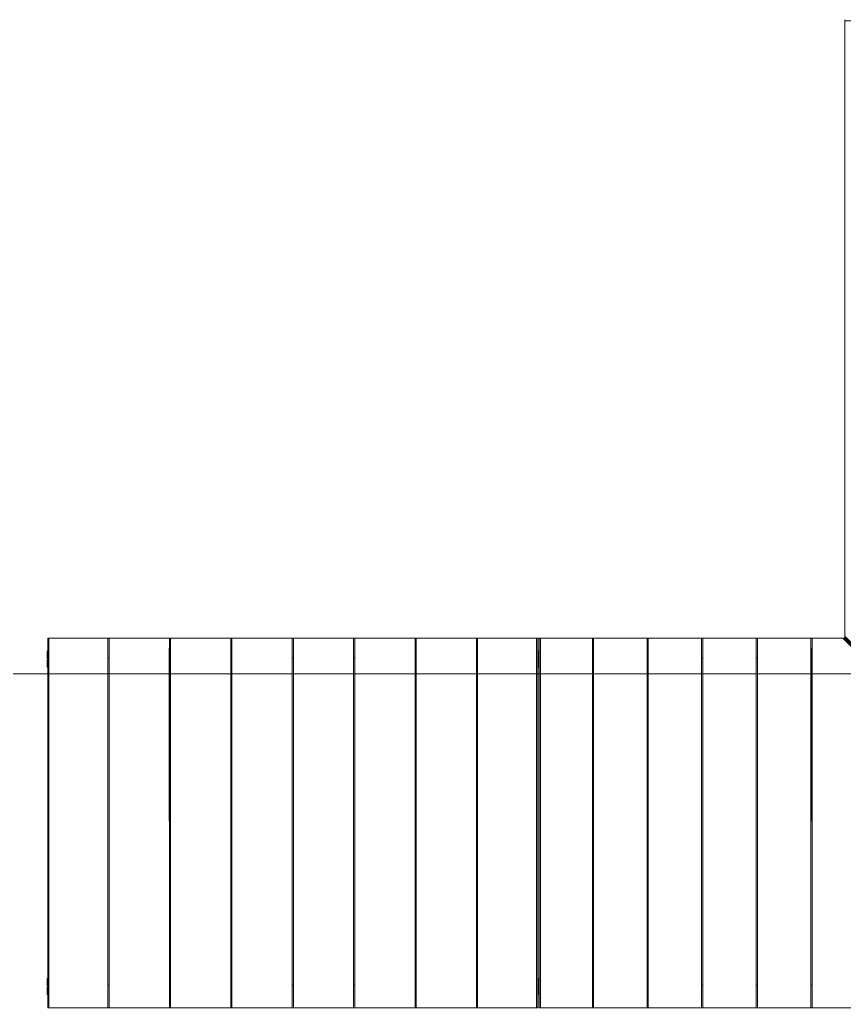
# Model space of a CAD drawing. Header units: millimetres. Extents: x 124696 to 347024, y 412631 to 564609.
# Drawn here: x 284484 to 290147, y 458553 to 465347 of the extents above; entities that cross this region are included whole.
import ezdxf

# ---------------------------------------------------------------- set-up
doc = ezdxf.new("R2010")
doc.units = ezdxf.units.MM
doc.header["$LTSCALE"] = 1500
doc.header["$MEASUREMENT"] = 0
doc.linetypes.add('二层平面图$0$轴网线_12_3_3_3 mm', pattern=[21, 12, -3, 3, -3])
doc.layers.add('0-建筑底图', color=7, linetype='Continuous')
for name, color, linetype, lineweight in [('二层平面图$0$A-COLU', 7, 'Continuous', 9), ('二层平面图$0$A-LINE', 7, 'Continuous', 9), ('二层平面图$0$A-WALL-CURT-PANEL-2', 7, 'Continuous', 9), ('二层平面图$0$A-WALL-CURT-PANEL-4', 140, 'Continuous', 9), ('二层平面图$0$ANNO-DOTE-1', 10, '二层平面图$0$轴网线_12_3_3_3 mm', 15)]:
    doc.layers.add(name, color=color, linetype=linetype, lineweight=lineweight)

# ---------------------------------------------------------------- blocks, each defined once
blk = doc.blocks.new('二层平面图$0$廊子单元_转角阴角_东南侧下沉庭院南侧 - 廊子单元_转角阴角_东南侧下沉庭院南侧-11118752-104-2F')
at = {"layer": '二层平面图$0$A-WALL-CURT-PANEL-2'}
for p, q in [((2104.5, 6644.9), (2104.5, 6637)), ((2104.5, 6637), (4645.5, 6637)), ((2104.5, 6637), (2104.5, 2408.5)), ((4645.5, 6637), (4645.5, 6645)), ((4645.5, -132.5), (4645.5, 6637)), ((5, 2395.5), (0, 2395.5)), ((13, 2395.5), (5, 2395.5)), ((5, 2395.5), (5, -145.5)), ((2091.5, 2395.5), (13, 2395.5)), ((13, 2395.5), (13, -145.5)), ((2099.5, 2395.5), (2091.5, 2395.5)), ((2091.5, 2395.5), (4632.5, -145.5)), ((2109.5, 2395.5), (2099.5, 2395.5)), ((4640.5, -145.5), (2099.5, 2395.5)), ((2104.5, 2408.5), (4645.5, -132.5)), ((2104.5, 2408.5), (2104.5, 2400.5)), ((2104.5, 2400.5), (2104.5, 2390.5)), ((4645.5, -140.5), (2104.5, 2400.5)), ((4645.5, -140.5), (4645.5, -132.5)), ((5, -145.5), (13, -145.5)), ((13, -145.5), (4632.5, -145.5)), ((4632.5, -145.5), (4640.5, -145.5))]:
    blk.add_line(p, q, dxfattribs=at)
blk = doc.blocks.new('二层平面图$0$顶板轮廓组 - 顶板轮廓组-7678519-104-2F')
at = {"layer": '二层平面图$0$A-WALL-CURT-PANEL-2'}
for p, q in [((-7790.2, 1482.7), (-7782.2, 1482.7)), ((-7782.2, 1482.7), (-5703.7, 1482.7)), ((-5703.7, 1482.7), (-5695.7, 1482.7))]:
    blk.add_line(p, q, dxfattribs=at)
blk = doc.blocks.new('二层平面图$0$钢板肋 - 钢板肋-V197-104-2F')
at = {"layer": '二层平面图$0$A-WALL-CURT-PANEL-2'}
for p, q in [((-677.7, 1854.6), (-685.7, 1853.8)), ((-685.7, 1853.8), (-671.2, 1699.3)), ((-663.2, 1700), (-677.7, 1854.6)), ((-671.2, 1699.3), (-663.2, 1700)), ((-671.2, 1699.3), (-460.9, -540.9)), ((-453, -540.1), (-663.2, 1700)), ((-453, -540.1), (-460.9, -540.9)), ((-460.9, -540.9), (-448.3, -676.1)), ((-440.3, -675.4), (-453, -540.1)), ((-440.3, -675.4), (-448.3, -676.1))]:
    blk.add_line(p, q, dxfattribs=at)
blk = doc.blocks.new('二层平面图$0$钢板肋 - 钢板肋-V193-104-2F')
at = {"layer": '二层平面图$0$A-WALL-CURT-PANEL-2'}
for p, q in [((391.8, -814), (395.6, -807)), ((391.8, -814), (510.8, -879.4)), ((514.7, -872.3), (395.6, -807)), ((510.8, -879.4), (514.7, -872.3)), ((510.8, -879.4), (2482.9, -1962.6)), ((2486.8, -1955.5), (514.7, -872.3)), ((2486.8, -1955.5), (2482.9, -1962.6)), ((2482.9, -1962.6), (2619, -2037.3)), ((2622.8, -2030.3), (2486.8, -1955.5)), ((2619, -2037.3), (2622.8, -2030.3))]:
    blk.add_line(p, q, dxfattribs=at)
blk = doc.blocks.new('二层平面图$0$钢板肋轮廓族 - 钢板肋轮廓族-V195-104-2F')
at = {"layer": '二层平面图$0$A-WALL-CURT-PANEL-2'}
for p, q in [((-1735.2, -5337.8), (-1703.9, -5489.8)), ((-1249.5, -7693.4), (-1703.9, -5489.8)), ((-1222.1, -7826.4), (-1249.5, -7693.4))]:
    blk.add_line(p, q, dxfattribs=at)
blk = doc.blocks.new('二层平面图$0$钢板肋 - 钢板肋-7742613-104-2F')
at = {"layer": '二层平面图$0$A-WALL-CURT-PANEL-2'}
for p, q in [((-1471.9, 1004), (-1478.8, 1000.2)), ((-1478.8, 1000.2), (-1348.1, 963.1)), ((-1341.2, 967.1), (-1471.9, 1004)), ((-1348.1, 963.1), (-1341.2, 967.1)), ((-1348.1, 963.1), (539.1, 427.6)), ((541.3, 435.1), (-1341.2, 967.1)), ((541.3, 435.1), (539.1, 427.6)), ((539.1, 427.6), (688.5, 385.2)), ((690.6, 392.9), (541.3, 435.1)), ((690.6, 392.9), (688.5, 385.2))]:
    blk.add_line(p, q, dxfattribs=at)
blk = doc.blocks.new('二层平面图$0$钢板肋轮廓族 - 钢板肋轮廓族-7742618-104-2F')
at = {"layer": '二层平面图$0$A-WALL-CURT-PANEL-2'}
for p, q in [((-4082.1, -4033.2), (-4120.5, -4163.5)), ((-4674.3, -6045.4), (-4120.5, -4163.5)), ((-4718.2, -6194.3), (-4674.3, -6045.4))]:
    blk.add_line(p, q, dxfattribs=at)
blk = doc.blocks.new('二层平面图$0$钢板肋轮廓族 - 钢板肋轮廓族-7742619-104-2F')
at = {"layer": '二层平面图$0$A-WALL-CURT-PANEL-2'}
for p, q in [((-4082.6, -4036), (-4120.9, -4166.3)), ((-4673.1, -6042.9), (-4120.9, -4166.3)), ((-4716.9, -6191.8), (-4673.1, -6042.9))]:
    blk.add_line(p, q, dxfattribs=at)
blk = doc.blocks.new('二层平面图$0$梁 - 梁-V318-104-2F')
at = {"layer": '二层平面图$0$A-LINE'}
for p, q in [((-7.6, 1533.4), (-7.6, 1538.4)), ((42.4, 1538.1), (-7.6, 1538.4)), ((42.4, 1533.1), (42.4, 1538.1)), ((52.4, 1533), (52.4, 1538)), ((102.4, 1537.7), (52.4, 1538)), ((102.4, 1532.7), (102.4, 1537.7)), ((89.6, -662.2), (89.6, -652.2)), ((39.3, -711.9), (39.4, -701.9))]:
    blk.add_line(p, q, dxfattribs=at)
blk = doc.blocks.new('二层平面图$0$廊子单元3375 - 廊子单元3375-V343-104-2F')
at = {"layer": '二层平面图$0$A-WALL-CURT-PANEL-2'}
for p, q in [((-145.5, 2245), (-145.5, 2237)), ((2395.5, 2245), (-145.5, 2245)), ((2395.5, 2237), (2395.5, 2245)), ((-145.5, 2237), (2395.5, 2237)), ((-145.5, 2237), (-145.5, -1112)), ((2395.5, -1112), (2395.5, 2237)), ((-145.5, -1112), (2395.5, -1112)), ((-145.5, -1112), (-145.5, -1120)), ((-145.5, -1120), (2395.5, -1120)), ((2395.5, -1120), (2395.5, -1112))]:
    blk.add_line(p, q, dxfattribs=at)
blk = doc.blocks.new('二层平面图$0$梁 - 梁-V344-104-2F')
at = {"layer": '二层平面图$0$A-COLU'}
for p, q in [((-2200.1, 2071.4), (-2250.1, 2070.7)), ((-2140.1, 2072.2), (-2190.1, 2071.5))]:
    blk.add_line(p, q, dxfattribs=at)
at = {"layer": '二层平面图$0$A-LINE'}
for p, q in [((-2250, 2065.7), (-2250.1, 2070.7)), ((-2200, 2066.4), (-2200.1, 2071.4)), ((-2190, 2066.2), (-2190.1, 2071.5)), ((-2140, 2067.2), (-2140.1, 2072.2)), ((-2204.6, -1304), (-2204.7, -1299)), ((-2204.6, -1304), (-2154.6, -1303.3)), ((-2154.6, -1303.3), (-2154.7, -1298.3)), ((-2144.6, -1303.2), (-2144.7, -1298)), ((-2144.6, -1303.2), (-2094.6, -1302.5)), ((-2094.6, -1302.5), (-2094.7, -1297.5))]:
    blk.add_line(p, q, dxfattribs=at)
blk = doc.blocks.new('二层平面图$0$顶板轮廓组 - 顶板轮廓组-V345-104-2F')
at = {"layer": '二层平面图$0$A-WALL-CURT-PANEL-2'}
for p, q in [((-8425.4, -1482.7), (-8417.4, -1482.7)), ((-8417.4, -1482.7), (-5068.4, -1482.7)), ((-5068.4, -1482.7), (-5060.4, -1482.7))]:
    blk.add_line(p, q, dxfattribs=at)
blk = doc.blocks.new('二层平面图$0$钢板肋 - 钢板肋-V346-104-2F')
at = {"layer": '二层平面图$0$A-WALL-CURT-PANEL-2'}
for p, q in [((-708.5, 1847.9), (-716.4, 1847)), ((-716.4, 1847), (-699.2, 1692.8)), ((-691.3, 1693.7), (-708.5, 1847.9)), ((-699.2, 1692.8), (-691.3, 1693.7)), ((-699.2, 1692.8), (-450.4, -543.4)), ((-442.4, -542.5), (-691.3, 1693.7)), ((-442.4, -542.5), (-450.4, -543.4)), ((-450.4, -543.4), (-435.4, -678.4)), ((-427.4, -677.5), (-442.4, -542.5)), ((-427.4, -677.5), (-435.4, -678.4))]:
    blk.add_line(p, q, dxfattribs=at)
blk = doc.blocks.new('二层平面图$0$钢板肋 - 钢板肋-V347-104-2F')
at = {"layer": '二层平面图$0$A-WALL-CURT-PANEL-2'}
for p, q in [((-708.5, 1847.9), (-716.4, 1847)), ((-716.4, 1847), (-699.2, 1692.8)), ((-691.3, 1693.7), (-708.5, 1847.9)), ((-699.2, 1692.8), (-691.3, 1693.7)), ((-699.2, 1692.8), (-450.4, -543.4)), ((-442.4, -542.5), (-691.3, 1693.7)), ((-442.4, -542.5), (-450.4, -543.4)), ((-450.4, -543.4), (-435.4, -678.4)), ((-427.4, -677.5), (-442.4, -542.5)), ((-427.4, -677.5), (-435.4, -678.4))]:
    blk.add_line(p, q, dxfattribs=at)
blk = doc.blocks.new('二层平面图$0$钢板肋 - 钢板肋-V348-104-2F')
at = {"layer": '二层平面图$0$A-WALL-CURT-PANEL-2'}
for p, q in [((-708.5, 1847.9), (-716.4, 1847)), ((-716.4, 1847), (-699.2, 1692.8)), ((-691.3, 1693.7), (-708.5, 1847.9)), ((-699.2, 1692.8), (-691.3, 1693.7)), ((-699.2, 1692.8), (-450.4, -543.4)), ((-442.4, -542.5), (-691.3, 1693.7)), ((-442.4, -542.5), (-450.4, -543.4)), ((-450.4, -543.4), (-435.4, -678.4)), ((-427.4, -677.5), (-442.4, -542.5)), ((-427.4, -677.5), (-435.4, -678.4))]:
    blk.add_line(p, q, dxfattribs=at)
blk = doc.blocks.new('二层平面图$0$钢板肋 - 钢板肋-V349-104-2F')
at = {"layer": '二层平面图$0$A-WALL-CURT-PANEL-2'}
for p, q in [((-843.8, 1807.3), (-851.7, 1805.8)), ((-851.7, 1805.8), (-822.8, 1653.3)), ((-814.9, 1654.8), (-843.8, 1807.3)), ((-822.8, 1653.3), (-814.9, 1654.8)), ((-822.8, 1653.3), (-404.2, -557.4)), ((-396.4, -555.9), (-814.9, 1654.8)), ((-396.4, -555.9), (-404.2, -557.4)), ((-404.2, -557.4), (-379, -690.9)), ((-371.1, -689.4), (-396.4, -555.9)), ((-371.1, -689.4), (-379, -690.9))]:
    blk.add_line(p, q, dxfattribs=at)
blk = doc.blocks.new('二层平面图$0$钢板肋 - 钢板肋-V350-104-2F')
at = {"layer": '二层平面图$0$A-WALL-CURT-PANEL-2'}
for p, q in [((-708.5, 1847.9), (-716.4, 1847)), ((-716.4, 1847), (-699.2, 1692.8)), ((-691.3, 1693.7), (-708.5, 1847.9)), ((-699.2, 1692.8), (-691.3, 1693.7)), ((-699.2, 1692.8), (-450.4, -543.4)), ((-442.4, -542.5), (-691.3, 1693.7)), ((-442.4, -542.5), (-450.4, -543.4)), ((-450.4, -543.4), (-435.4, -678.4)), ((-427.4, -677.5), (-442.4, -542.5)), ((-427.4, -677.5), (-435.4, -678.4))]:
    blk.add_line(p, q, dxfattribs=at)
blk = doc.blocks.new('二层平面图$0$钢板肋 - 钢板肋-V351-104-2F')
at = {"layer": '二层平面图$0$A-WALL-CURT-PANEL-2'}
for p, q in [((-708.5, 1847.9), (-716.4, 1847)), ((-716.4, 1847), (-699.2, 1692.8)), ((-691.3, 1693.7), (-708.5, 1847.9)), ((-699.2, 1692.8), (-691.3, 1693.7)), ((-699.2, 1692.8), (-450.4, -543.4)), ((-442.4, -542.5), (-691.3, 1693.7)), ((-442.4, -542.5), (-450.4, -543.4)), ((-450.4, -543.4), (-435.4, -678.4)), ((-427.4, -677.5), (-442.4, -542.5)), ((-427.4, -677.5), (-435.4, -678.4))]:
    blk.add_line(p, q, dxfattribs=at)
blk = doc.blocks.new('二层平面图$0$钢板肋 - 钢板肋-V352-104-2F')
at = {"layer": '二层平面图$0$A-WALL-CURT-PANEL-2'}
for p, q in [((-154.4, 1825), (-186.1, 1673)), ((-178.3, 1671.4), (-146.6, 1823.4)), ((-146.6, 1823.4), (-154.4, 1825)), ((-186.1, 1673), (-645.6, -529.6)), ((-637.7, -531.2), (-178.3, 1671.4)), ((-186.1, 1673), (-178.3, 1671.4)), ((-645.6, -529.6), (-673.3, -662.5)), ((-665.5, -664.2), (-637.7, -531.2)), ((-637.7, -531.2), (-645.6, -529.6)), ((-665.5, -664.2), (-673.3, -662.5))]:
    blk.add_line(p, q, dxfattribs=at)
blk = doc.blocks.new('二层平面图$0$钢板肋轮廓族 - 钢板肋轮廓族-V353-104-2F')
at = {"layer": '二层平面图$0$A-WALL-CURT-PANEL-2'}
for p, q in [((-1735.2, -5337.8), (-1703.9, -5489.8)), ((-1249.5, -7693.4), (-1703.9, -5489.8)), ((-1222.1, -7826.4), (-1249.5, -7693.4))]:
    blk.add_line(p, q, dxfattribs=at)
blk = doc.blocks.new('二层平面图$0$钢板肋轮廓族 - 钢板肋轮廓族-V354-104-2F')
at = {"layer": '二层平面图$0$A-WALL-CURT-PANEL-2'}
for p, q in [((-1735.2, -5337.8), (-1703.9, -5489.8)), ((-1249.5, -7693.4), (-1703.9, -5489.8)), ((-1222.1, -7826.4), (-1249.5, -7693.4))]:
    blk.add_line(p, q, dxfattribs=at)
blk = doc.blocks.new('二层平面图$0$钢板肋轮廓族 - 钢板肋轮廓族-V355-104-2F')
at = {"layer": '二层平面图$0$A-WALL-CURT-PANEL-2'}
for p, q in [((-1735.2, -5337.8), (-1703.9, -5489.8)), ((-1249.5, -7693.4), (-1703.9, -5489.8)), ((-1222.1, -7826.4), (-1249.5, -7693.4))]:
    blk.add_line(p, q, dxfattribs=at)
blk = doc.blocks.new('二层平面图$0$钢板肋轮廓族 - 钢板肋轮廓族-V356-104-2F')
at = {"layer": '二层平面图$0$A-WALL-CURT-PANEL-2'}
for p, q in [((-1735.2, -5337.8), (-1703.9, -5489.8)), ((-1249.5, -7693.4), (-1703.9, -5489.8)), ((-1222.1, -7826.4), (-1249.5, -7693.4))]:
    blk.add_line(p, q, dxfattribs=at)
blk = doc.blocks.new('二层平面图$0$钢板肋轮廓族 - 钢板肋轮廓族-V357-104-2F')
at = {"layer": '二层平面图$0$A-WALL-CURT-PANEL-2'}
for p, q in [((-1735.2, -5337.8), (-1703.9, -5489.8)), ((-1249.5, -7693.4), (-1703.9, -5489.8)), ((-1222.1, -7826.4), (-1249.5, -7693.4))]:
    blk.add_line(p, q, dxfattribs=at)
blk = doc.blocks.new('二层平面图$0$钢板肋轮廓族 - 钢板肋轮廓族-V358-104-2F')
at = {"layer": '二层平面图$0$A-WALL-CURT-PANEL-2'}
for p, q in [((-1735.2, -5337.8), (-1703.9, -5489.8)), ((-1249.5, -7693.4), (-1703.9, -5489.8)), ((-1222.1, -7826.4), (-1249.5, -7693.4))]:
    blk.add_line(p, q, dxfattribs=at)
blk = doc.blocks.new('二层平面图$0$钢板肋轮廓族 - 钢板肋轮廓族-V359-104-2F')
at = {"layer": '二层平面图$0$A-WALL-CURT-PANEL-2'}
for p, q in [((1735.2, -5337.8), (1703.9, -5489.8)), ((1249.5, -7693.4), (1703.9, -5489.8)), ((1222.1, -7826.4), (1249.5, -7693.4))]:
    blk.add_line(p, q, dxfattribs=at)
blk = doc.blocks.new('二层平面图')
at = {"layer": '二层平面图$0$A-COLU', "color": 8}
for p, q in [((139500, 2405.1), (139500, 2355.1)), ((139500, 2345.1), (139500, 2295.1))]:
    blk.add_line(p, q, dxfattribs=at)
at = {"layer": '二层平面图$0$A-LINE', "color": 8}
for p, q in [((139505, 2405.1), (139500, 2405.1)), ((142875, 2405.1), (142870, 2405.1)), ((142875, 2355.1), (142875, 2405.1)), ((139505, 2355.1), (139500, 2355.1)), ((139505.2, 2345.1), (139500, 2345.1)), ((142875, 2345.1), (142869.7, 2345.1)), ((142875, 2355.1), (142870, 2355.1)), ((142875, 2295.1), (142875, 2345.1)), ((139505, 2295.1), (139500, 2295.1)), ((142875, 2295.1), (142870, 2295.1))]:
    blk.add_line(p, q, dxfattribs=at)
at = {"layer": '二层平面图$0$ANNO-DOTE-1', "color": 8}
blk.add_line((-18896.2, 4500), (161528.2, 4500), dxfattribs=at)
at = {"layer": '二层平面图$0$A-COLU', "color": 8}
for name, p, rotation in [('二层平面图$0$梁 - 梁-V344-104-2F', (141600.8, 6767), 89.22771466328994), ('二层平面图$0$梁 - 梁-V318-104-2F', (144413.3, 4561.6), 90.3341881230938)]:
    blk.add_blockref(name, p, dxfattribs=dict(at, rotation=rotation))
at = {"layer": '二层平面图$0$A-WALL-CURT-PANEL-2', "color": 8}
for name, p, rotation in [('二层平面图$0$钢板肋 - 钢板肋-V352-104-2F', (139402, 3959.5), 191.7818288231389), ('二层平面图$0$钢板肋轮廓族 - 钢板肋轮廓族-V359-104-2F', (142695.2, -2672.8), 191.6505074836716), ('二层平面图$0$钢板肋轮廓族 - 钢板肋轮廓族-V359-104-2F', (142703.2, -2672.8), 191.650507478198), ('二层平面图$0$顶板轮廓组 - 顶板轮廓组-V345-104-2F', (134444.6, 3262.9), 179.999893867316), ('二层平面图$0$钢板肋轮廓族 - 钢板肋轮廓族-V358-104-2F', (137562.4, -2672.8), 168.3494933373353), ('二层平面图$0$钢板肋轮廓族 - 钢板肋轮廓族-V358-104-2F', (137570.4, -2672.8), 168.3494933428091), ('二层平面图$0$钢板肋 - 钢板肋-V351-104-2F', (139840, 4119.5), 173.6499757490659), ('二层平面图$0$钢板肋轮廓族 - 钢板肋轮廓族-V357-104-2F', (137984.3, -2672.8), 168.3494936271136), ('二层平面图$0$钢板肋轮廓族 - 钢板肋轮廓族-V357-104-2F', (137992.3, -2672.8), 168.3494936325874), ('二层平面图$0$钢板肋 - 钢板肋-V350-104-2F', (140261.9, 4119.5), 173.6499737444526), ('二层平面图$0$钢板肋轮廓族 - 钢板肋轮廓族-V356-104-2F', (138406.1, -2672.8), 168.3494939168921), ('二层平面图$0$钢板肋轮廓族 - 钢板肋轮廓族-V356-104-2F', (138414.1, -2672.8), 168.349493922366), ('二层平面图$0$钢板肋 - 钢板肋-V349-104-2F', (140690.6, 4137.3), 169.2793164608487), ('二层平面图$0$钢板肋轮廓族 - 钢板肋轮廓族-V355-104-2F', (138828, -2672.8), 168.3494942066709), ('二层平面图$0$钢板肋轮廓族 - 钢板肋轮廓族-V355-104-2F', (138836, -2672.8), 168.3494942121447), ('二层平面图$0$钢板肋 - 钢板肋-V348-104-2F', (141105.6, 4119.5), 173.6499697352233), ('二层平面图$0$钢板肋轮廓族 - 钢板肋轮廓族-V354-104-2F', (139249.9, -2672.8), 168.3494944964497), ('二层平面图$0$钢板肋轮廓族 - 钢板肋轮廓族-V354-104-2F', (139257.9, -2672.8), 168.3494945019235), ('二层平面图$0$钢板肋 - 钢板肋-V347-104-2F', (141527.5, 4119.5), 173.6499677306076), ('二层平面图$0$钢板肋轮廓族 - 钢板肋轮廓族-V353-104-2F', (139671.8, -2672.8), 168.3494947862287), ('二层平面图$0$钢板肋轮廓族 - 钢板肋轮廓族-V353-104-2F', (139679.8, -2672.8), 168.3494947917025), ('二层平面图$0$钢板肋 - 钢板肋-V346-104-2F', (141949.4, 4119.5), 173.6499657259908), ('二层平面图$0$钢板肋 - 钢板肋-V193-104-2F', (143770.8, 5480.8), 298.7779995472561), ('二层平面图$0$钢板肋轮廓族 - 钢板肋轮廓族-V195-104-2F', (140468.6, -2672.8), 168.3490176409519), ('二层平面图$0$钢板肋轮廓族 - 钢板肋轮廓族-V195-104-2F', (140476.6, -2672.8), 168.3490176409519), ('二层平面图$0$顶板轮廓组 - 顶板轮廓组-7678519-104-2F', (137184.3, 6228.4), 179.9994900319174), ('二层平面图$0$钢板肋轮廓族 - 钢板肋轮廓族-V195-104-2F', (140843.6, -2672.8), 168.3490176409503), ('二层平面图$0$钢板肋轮廓族 - 钢板肋轮廓族-V195-104-2F', (140851.6, -2672.8), 168.3490176409503), ('二层平面图$0$钢板肋 - 钢板肋-V197-104-2F', (143119.5, 4114.3), 174.6387419198839), ('二层平面图$0$钢板肋轮廓族 - 钢板肋轮廓族-V195-104-2F', (141218.6, -2672.8), 168.3490176409502), ('二层平面图$0$钢板肋轮廓族 - 钢板肋轮廓族-V195-104-2F', (141226.6, -2672.8), 168.3490176409502), ('二层平面图$0$钢板肋 - 钢板肋-V197-104-2F', (143494.5, 4114.3), 174.6387419198839), ('二层平面图$0$钢板肋轮廓族 - 钢板肋轮廓族-V195-104-2F', (141593.6, -2672.8), 168.3490176409501), ('二层平面图$0$钢板肋轮廓族 - 钢板肋轮廓族-V195-104-2F', (141601.6, -2672.8), 168.3490176409501), ('二层平面图$0$钢板肋 - 钢板肋-V197-104-2F', (143869.5, 4114.3), 174.6387419198839), ('二层平面图$0$钢板肋轮廓族 - 钢板肋轮廓族-V195-104-2F', (141968.6, -2672.8), 168.3490176409501), ('二层平面图$0$钢板肋轮廓族 - 钢板肋轮廓族-V195-104-2F', (141976.6, -2672.8), 168.3490176409501), ('二层平面图$0$钢板肋 - 钢板肋-V197-104-2F', (144244.5, 4114.3), 174.6387419198838), ('二层平面图$0$钢板肋轮廓族 - 钢板肋轮廓族-7742618-104-2F', (147902.3, 9477.4), 16.36814653175626), ('二层平面图$0$钢板肋轮廓族 - 钢板肋轮廓族-7742619-104-2F', (147902.5, 9477.4), 16.42577781529543), ('二层平面图$0$钢板肋 - 钢板肋-7742613-104-2F', (144562.8, 2762), 285.8103725755452)]:
    blk.add_blockref(name, p, dxfattribs=dict(at, rotation=rotation))
at = {"layer": '二层平面图$0$A-WALL-CURT-PANEL-4', "color": 8}
for name, p, rotation in [('二层平面图$0$廊子单元_转角阴角_东南侧下沉庭院南侧 - 廊子单元_转角阴角_东南侧下沉庭院南侧-11118752-104-2F', (142875, 2350.1), 359.9994900319174), ('二层平面图$0$廊子单元3375 - 廊子单元3375-V343-104-2F', (140625, 4600.1), 270.0000000000003)]:
    blk.add_blockref(name, p, dxfattribs=dict(at, rotation=rotation))

msp = doc.modelspace()

# ---------------------------------------------------------------- block references
at = {"layer": '0-建筑底图'}
msp.add_blockref('二层平面图', (145171.7, 456352), dxfattribs=at)

doc.saveas('drawing.dxf')
